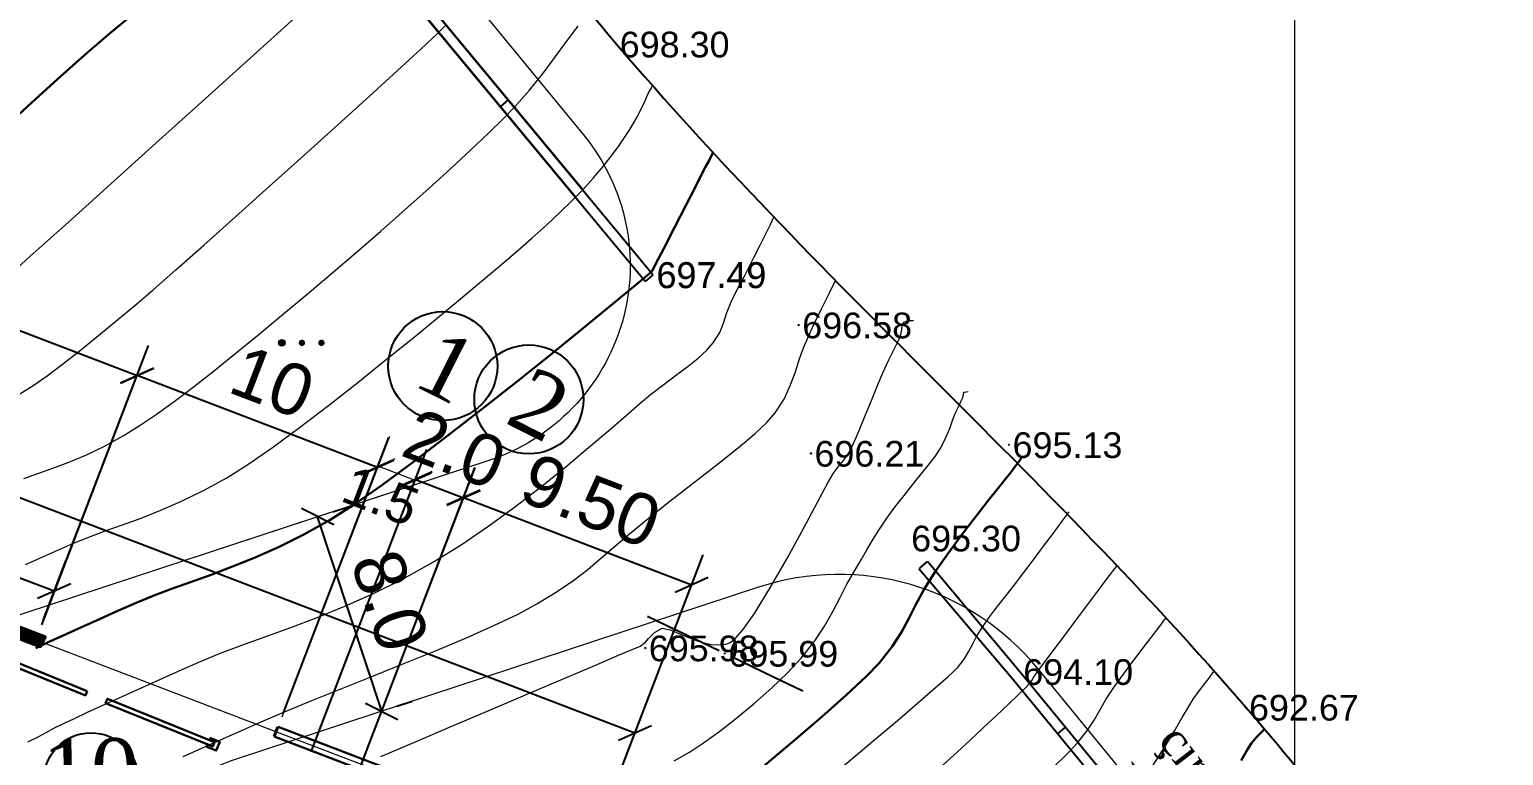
# Model space of a CAD drawing. Header units: feet. Extents: x 3381 to 683784, y 675186 to 4376258.
# Drawn here: x 683360.9 to 683418.2, y 4375843 to 4375871.3 of the extents above; entities that cross this region are included whole.
import ezdxf

# ---------------------------------------------------------------- set-up
doc = ezdxf.new("R2010")
doc.units = ezdxf.units.FT
doc.header["$MEASUREMENT"] = 0
doc.header["$PDMODE"] = 34
doc.header["$PDSIZE"] = 0.01
doc.linetypes.add('DUZ', pattern=[0])
doc.layers.get('0').update_dxf_attribs({"linetype": 'CONTINUOUS'})
doc.layers.get('Defpoints').update_dxf_attribs({"linetype": 'CONTINUOUS'})
for name, color, linetype in [('0_Point_Height', 2, 'CONTINUOUS'), ('0_Point_Point', 7, 'CONTINUOUS'), ('col bitkisi', 7, 'CONTINUOUS'), ('Layer8', 7, 'CONTINUOUS'), ('Lep-Stolb', 7, 'CONTINUOUS'), ('Yazilar', 7, 'CONTINUOUS')]:
    doc.layers.add(name, color=color, linetype=linetype)
for name, color, linetype, lineweight in [('ANA HORIZONTAL', 24, 'CONTINUOUS', 30), ('HORIZANTAL', 24, 'CONTINUOUS', 13), ('km setka', 170, 'CONTINUOUS', 15)]:
    doc.layers.add(name, color=color, linetype=linetype, lineweight=lineweight)
doc.styles.get("Standard").update_dxf_attribs({"font": 'arial.ttf', "height": 2})
doc.styles.add('style5', font='ariall.ttf', dxfattribs={"height": 400})
doc.dimstyles.new('ISO-25', dxfattribs={"dimtxt": 2, "dimasz": 1, "dimexe": 1.25, "dimexo": 0.625, "dimtad": 1, "dimtxsty": 'Standard', "dimblk": 'OBLIQUE', "dimcen": 2.5, "dimadec": 0, "dimazin": 0, "dimtfac": 1, "dimtmove": 0, "dimatfit": 3, "dimldrblk": 'OBLIQUE', "dimfxl": 1, "dimarcsym": 0})

# ---------------------------------------------------------------- blocks, each defined once
blk = doc.blocks.new('_Oblique')
at = {"color": 0, "linetype": 'ByBlock', "lineweight": -2}
blk.add_line((-0.5, -0.5), (0.5, 0.5), dxfattribs=at)
blk = doc.blocks.new('*D134')
at = {"color": 0, "lineweight": -2, "transparency": 16777216}
for p, q in [((683301.912, 4375870.853), (683303.904, 4375876.056)), ((683303.457, 4375874.889), (683384.457, 4375843.889)), ((683382.912, 4375839.853), (683384.904, 4375845.056))]:
    blk.add_line(p, q, dxfattribs=at)
at = {"layer": 'Defpoints', "color": 0, "lineweight": 30, "transparency": 16777216}
for p in [(683301.689, 4375870.269), (683384.457, 4375843.889), (683382.689, 4375839.269)]:
    blk.add_point(p, dxfattribs=at)
at = {"color": 0, "lineweight": -2, "transparency": 16777216}
for p, rotation in [((683303.457, 4375874.889), 159.0573494500117), ((683384.457, 4375843.889), 339.0573494500117)]:
    blk.add_blockref('_Oblique', p, dxfattribs=dict(at, rotation=rotation))
at = {"color": 0, "lineweight": 18, "transparency": 16777216, "insert": (683344.61, 4375861.095), "char_height": 2, "attachment_point": 5, "rotation": 339.05735}
blk.add_mtext('86,73', dxfattribs=at)
blk = doc.blocks.new('*D136')
at = {"color": 0, "lineweight": -2, "transparency": 16777216}
for p, q in [((683371.862, 4375843.151), (683376.366, 4375854.92)), ((683373.73, 4375842.436), (683378.234, 4375854.205)), ((683375.92, 4375853.753), (683377.787, 4375853.038))]:
    blk.add_line(p, q, dxfattribs=at)
at = {"layer": 'Defpoints', "color": 0, "lineweight": 30, "transparency": 16777216}
for p in [(683377.787, 4375853.038), (683371.639, 4375842.567, 695.5), (683373.507, 4375841.852, 695.5)]:
    blk.add_point(p, dxfattribs=at)
at = {"color": 0, "lineweight": -2, "transparency": 16777216}
for p, rotation in [((683375.92, 4375853.753), 159.0573494907725), ((683377.787, 4375853.038), 339.0573494907724)]:
    blk.add_blockref('_Oblique', p, dxfattribs=dict(at, rotation=rotation))
at = {"color": 0, "lineweight": 18, "transparency": 16777216, "insert": (683377.442, 4375854.933), "char_height": 2, "attachment_point": 5, "rotation": 339.05735}
blk.add_mtext('{\\fArial|b0|i0|c238|p34;2.0}', dxfattribs=at)
blk = doc.blocks.new('*D137')
at = {"color": 0, "lineweight": -2, "transparency": 16777216}
for p, q in [((683374.041, 4375843.248), (683378.238, 4375854.216)), ((683377.791, 4375853.048), (683386.663, 4375849.653)), ((683382.912, 4375839.853), (683387.11, 4375850.82))]:
    blk.add_line(p, q, dxfattribs=at)
at = {"layer": 'Defpoints', "color": 0, "lineweight": 30, "transparency": 16777216}
for p in [(683386.663, 4375849.653), (683373.817, 4375842.664), (683382.689, 4375839.269)]:
    blk.add_point(p, dxfattribs=at)
at = {"color": 0, "lineweight": -2, "transparency": 16777216}
for p, rotation in [((683377.791, 4375853.048), 159.0573494510642), ((683386.663, 4375849.653), 339.0573494510642)]:
    blk.add_blockref('_Oblique', p, dxfattribs=dict(at, rotation=rotation))
at = {"color": 0, "lineweight": 18, "transparency": 16777216, "insert": (683382.743, 4375852.916), "char_height": 2, "attachment_point": 5, "rotation": 339.05735}
blk.add_mtext('{\\fArial|b0|i0|c238|p34;9.50}', dxfattribs=at)
blk = doc.blocks.new('*D117')
at = {"color": 0, "lineweight": -2, "transparency": 16777216}
for p, q in [((683372.708, 4375852.493), (683373.302, 4375852.688)), ((683374.607, 4375844.728), (683372.114, 4375852.297)), ((683375.201, 4375844.923), (683375.794, 4375845.119))]:
    blk.add_line(p, q, dxfattribs=at)
at = {"layer": 'Defpoints', "color": 0, "lineweight": 30, "transparency": 16777216}
for p in [(683372.114, 4375852.297, 374.953), (683372.114, 4375852.297), (683374.607, 4375844.728, 690.5)]:
    blk.add_point(p, dxfattribs=at)
at = {"color": 0, "lineweight": -2, "transparency": 16777216}
for p, rotation in [((683372.114, 4375852.297), 108.226900140391), ((683374.607, 4375844.728), 288.226900140391)]:
    blk.add_blockref('_Oblique', p, dxfattribs=dict(at, rotation=rotation))
at = {"color": 0, "lineweight": 18, "transparency": 16777216, "insert": (683374.924, 4375849.027), "char_height": 2, "attachment_point": 5, "rotation": 288.2269}
blk.add_mtext('{\\fArial|b0|i0|c238|p34;8.0}', dxfattribs=at)
blk = doc.blocks.new('*D130')
at = {"color": 0, "lineweight": -2, "transparency": 16777216}
for p, q in [((683361.455, 4375848.279), (683365.543, 4375858.961)), ((683374.439, 4375854.218), (683365.096, 4375857.793)), ((683370.798, 4375844.703), (683374.886, 4375855.385))]:
    blk.add_line(p, q, dxfattribs=at)
at = {"layer": 'Defpoints', "color": 0, "lineweight": 30, "transparency": 16777216}
for p in [(683365.096, 4375857.793), (683361.232, 4375847.695), (683370.574, 4375844.12)]:
    blk.add_point(p, dxfattribs=at)
at = {"color": 0, "lineweight": -2, "transparency": 16777216}
for p, rotation in [((683365.096, 4375857.793), 159.0573494367731), ((683374.439, 4375854.218), 339.0573494367731)]:
    blk.add_blockref('_Oblique', p, dxfattribs=dict(at, rotation=rotation))
at = {"color": 0, "lineweight": 18, "transparency": 16777216, "insert": (683370.356, 4375857.543), "char_height": 2, "attachment_point": 5, "rotation": 339.05735}
blk.add_mtext('10', dxfattribs=at)
blk = doc.blocks.new('*D87')
at = {"color": 0, "lineweight": -2, "transparency": 16777216}
for p, q in [((683301.912, 4375870.853), (683306.072, 4375881.721)), ((683305.625, 4375880.554), (683365.096, 4375857.793)), ((683361.384, 4375848.092), (683365.543, 4375858.961))]:
    blk.add_line(p, q, dxfattribs=at)
at = {"layer": 'Defpoints', "color": 0, "lineweight": 30, "transparency": 16777216}
for p in [(683301.689, 4375870.269), (683365.096, 4375857.793), (683361.16, 4375847.508)]:
    blk.add_point(p, dxfattribs=at)
at = {"color": 0, "lineweight": -2, "transparency": 16777216}
for p, rotation in [((683305.625, 4375880.554), 159.0573494502388), ((683365.096, 4375857.793), 339.0573494502387)]:
    blk.add_blockref('_Oblique', p, dxfattribs=dict(at, rotation=rotation))
at = {"color": 0, "lineweight": 18, "transparency": 16777216, "insert": (683336.014, 4375870.88), "char_height": 2, "attachment_point": 5, "rotation": 339.05735}
blk.add_mtext('63,68', dxfattribs=at)
blk = doc.blocks.new('*D90')
at = {"color": 0, "lineweight": -2, "transparency": 16777216}
for p, q in [((683336.34, 4375857.891), (683337.212, 4375860.171)), ((683336.765, 4375859.004), (683361.872, 4375849.411)), ((683361.447, 4375848.298), (683362.318, 4375850.579))]:
    blk.add_line(p, q, dxfattribs=at)
at = {"layer": 'Defpoints', "color": 0, "lineweight": 30, "transparency": 16777216}
for p in [(683336.117, 4375857.307), (683361.872, 4375849.411), (683361.224, 4375847.714)]:
    blk.add_point(p, dxfattribs=at)
at = {"color": 0, "lineweight": -2, "transparency": 16777216}
for p, rotation in [((683336.765, 4375859.004), 159.0895513986709), ((683361.872, 4375849.411), 339.0895513986709)]:
    blk.add_blockref('_Oblique', p, dxfattribs=dict(at, rotation=rotation))
at = {"color": 0, "lineweight": 18, "transparency": 16777216, "insert": (683349.971, 4375855.914), "char_height": 2, "attachment_point": 5, "rotation": 339.08955}
blk.add_mtext('26,88', dxfattribs=at)

msp = doc.modelspace()

# ---------------------------------------------------------------- hatches: boundary and pattern name
at = {"lineweight": 25}
h = msp.add_hatch(dxfattribs=at)
h.set_pattern_fill('GRASS', color=3)
h.set_pattern_definition([(90, (2464.0595, 925.1667), (-0.707106781, 0.707106781), [0.1875, -1.226713563]), (45, (2464.0595, 925.1667), (-0.70710678119, 0.70710678119), [0.1875, -0.8125]), (135, (2464.0595, 925.1667), (-0.70710678119, -0.70710678119), [0.1875, -0.8125])])
edge = h.paths.add_edge_path(flags=16)
edge.add_arc((683277.03, 4375801.661), 3.56, 0, 360)
edge = h.paths.add_edge_path()
edge.add_line((683279.822, 4375803.87), (683284.359, 4375803.262))
edge.add_line((683284.359, 4375803.262), (683284.746, 4375806.151))
edge.add_line((683284.746, 4375806.151), (683277.42, 4375807.14))
edge.add_line((683277.42, 4375807.14), (683279.561, 4375822.997))
edge.add_line((683279.561, 4375822.997), (683287.934, 4375821.866))
edge.add_line((683287.934, 4375821.866), (683288.661, 4375827.249))
edge.add_line((683288.661, 4375827.249), (683284.009, 4375827.92))
edge.add_line((683284.009, 4375827.92), (683284.823, 4375833.562))
edge.add_line((683284.823, 4375833.562), (683292.945, 4375832.408))
edge.add_line((683292.945, 4375832.408), (683296.691, 4375859.524))
edge.add_line((683296.691, 4375859.524), (683296.784, 4375860.213))
edge.add_line((683296.784, 4375860.213), (683296.514, 4375859.72))
edge.add_line((683296.514, 4375859.72), (683258.976, 4375786.391))
edge.add_line((683258.976, 4375786.391), (683350.571, 4375758.514))
edge.add_line((683350.571, 4375758.514), (683382.429, 4375839.155))
edge.add_line((683382.429, 4375839.155), (683375.318, 4375841.876))
edge.add_line((683375.318, 4375841.876), (683373.564, 4375837.292))
edge.add_line((683373.564, 4375837.292), (683365.2, 4375840.225))
edge.add_arc((683524.629, 4375775.341), 172.127, 157.85455, 159.31778)
edge.add_line((683363.595, 4375836.133), (683376.96, 4375834.336))
edge.add_line((683376.96, 4375834.336), (683376.218, 4375829.089))
edge.add_line((683376.218, 4375829.089), (683362.889, 4375830.896))
edge.add_arc((683363.189, 4375827.755), 3.155, 95.46152, 167.5925)
edge.add_line((683360.108, 4375828.433), (683360.108, 4375827.477))
edge.add_line((683360.108, 4375827.477), (683361.774, 4375827.871))
edge.add_line((683361.774, 4375827.871), (683367.366, 4375826.892))
edge.add_line((683367.366, 4375826.892), (683365.416, 4375813.709))
edge.add_line((683365.416, 4375813.709), (683365.197, 4375813.709))
edge.add_line((683365.197, 4375813.709), (683360.108, 4375814.426))
edge.add_line((683360.108, 4375814.426), (683360.719, 4375819.794))
edge.add_line((683360.719, 4375819.794), (683365.822, 4375819.095))
edge.add_line((683365.822, 4375819.095), (683366.173, 4375821.656))
edge.add_line((683366.173, 4375821.656), (683360.993, 4375822.366))
edge.add_line((683360.993, 4375822.366), (683361.589, 4375827.455))
edge.add_line((683361.589, 4375827.455), (683360.008, 4375827.246))
edge.add_line((683360.008, 4375827.246), (683357.952, 4375811.279))
edge.add_line((683357.952, 4375811.279), (683366.688, 4375810.071))
edge.add_line((683366.688, 4375810.071), (683365.857, 4375802.715))
edge.add_line((683365.857, 4375802.715), (683357.074, 4375803.93))
edge.add_line((683357.074, 4375803.93), (683356.695, 4375801.28))
edge.add_line((683356.695, 4375801.28), (683350.568, 4375802.083))
edge.add_arc((683350.131, 4375792.093), 10, 87.49935, 110.7786)
edge.add_line((683346.584, 4375801.442), (683356.333, 4375800.016))
edge.add_line((683356.333, 4375800.016), (683355.706, 4375796.522))
edge.add_line((683355.706, 4375796.522), (683352.395, 4375797.048))
edge.add_line((683352.395, 4375797.048), (683352.789, 4375800.122))
edge.add_line((683352.789, 4375800.122), (683350.258, 4375800.457))
edge.add_line((683350.258, 4375800.457), (683349.853, 4375797.395))
edge.add_line((683349.853, 4375797.395), (683346.529, 4375797.835))
edge.add_line((683346.529, 4375797.835), (683346.881, 4375800.932))
edge.add_line((683346.881, 4375800.932), (683346.087, 4375801.239))
edge.add_arc((683350.3, 4375791.88), 10.263, 114.23947, 179.00955)
edge.add_line((683340.039, 4375792.058), (683339.689, 4375789.422))
edge.add_line((683339.689, 4375789.422), (683336.703, 4375789.749))
edge.add_line((683336.703, 4375789.749), (683335.822, 4375784.886))
edge.add_line((683335.822, 4375784.886), (683327.113, 4375786.099))
edge.add_line((683327.113, 4375786.099), (683327.8, 4375791))
edge.add_line((683327.8, 4375791), (683320.874, 4375791.919))
edge.add_line((683320.874, 4375791.919), (683321.309, 4375795.193))
edge.add_arc((683318.335, 4375795.588), 3, 352.44118, 442.1402)
edge.add_line((683318.745, 4375798.559), (683306.859, 4375800.2))
edge.add_line((683306.859, 4375800.2), (683305.588, 4375790.783))
edge.add_line((683305.588, 4375790.783), (683298.285, 4375791.761))
edge.add_line((683298.285, 4375791.761), (683299.539, 4375801.211))
edge.add_line((683299.539, 4375801.211), (683296.523, 4375801.633))
edge.add_line((683296.523, 4375801.633), (683295.262, 4375792.128))
edge.add_line((683295.262, 4375792.128), (683293.832, 4375792.402))
edge.add_line((683293.832, 4375792.402), (683283.111, 4375793.946))
edge.add_line((683283.111, 4375793.946), (683284.16, 4375801.775))
edge.add_line((683284.16, 4375801.775), (683280.54, 4375802.26))
edge.add_arc((683277.03, 4375801.661), 3.56, 9.68796, 38.34339)
at = {"lineweight": 50}
h = msp.add_hatch(dxfattribs=at)
h.set_pattern_fill('ANSI31', scale=0.3, angle=-12.65827)
h.set_pattern_definition([(32.3417294339, (-944015.443874, 256299.88309), (-0.02006129345044, 0.03168271618873), [])])
h.paths.add_polyline_path([(683359.703, 4375848.295), (683361.468, 4375847.621), (683361.33, 4375847.249), (683359.572, 4375847.917)])
at = {"layer": 'col bitkisi', "ltscale": 1.5}
h = msp.add_hatch(color=256, dxfattribs=at)
edge = h.paths.add_edge_path()
edge.add_arc((683370.722, 4375859.068), 0.125, 0, 360)
h = msp.add_hatch(color=256, dxfattribs=at)
edge = h.paths.add_edge_path()
edge.add_arc((683371.504, 4375859.068), 0.125, 0, 360)
h = msp.add_hatch(color=256, dxfattribs=at)
edge = h.paths.add_edge_path()
edge.add_arc((683372.263, 4375859.068), 0.125, 0, 360)

# ---------------------------------------------------------------- linework, layer by layer
at = {"linetype": 'Continuous'}
for p, q in [((683379.528, 4375868.53), (683379.223, 4375868.271)), ((683385.156, 4375861.712, 697.485), (683384.848, 4375861.457, 697.485)), ((683395.827, 4375850.553), (683395.522, 4375850.294)), ((683401.193, 4375844.111), (683400.888, 4375843.852))]:
    msp.add_line(p, q, dxfattribs=at)
at = {"color": 7, "lineweight": 18}
for p, q in [((683370.739, 4375844.512), (683374.917, 4375855.429)), ((683372.173, 4375843.963), (683376.351, 4375854.88)), ((683375.904, 4375853.713), (683374.47, 4375854.262)), ((683376.204, 4375853.644, 374.953), (683358.791, 4375847.91, 374.953))]:
    msp.add_line(p, q, dxfattribs=at)
at = {"color": 3, "lineweight": 30}
msp.add_line((683361.232, 4375847.695), (683361.089, 4375847.322, 452.353), dxfattribs=at)
at = {"color": 7, "lineweight": 50}
msp.add_line((683361.232, 4375847.695), (683361.089, 4375847.322), dxfattribs=at)
at = {"color": 7, "lineweight": 30}
for p, q in [((683370.907, 4375844.739, 452.353), (683370.905, 4375844.736, 452.353)), ((683370.574, 4375844.12), (683370.431, 4375843.746))]:
    msp.add_line(p, q, dxfattribs=at)
at = {"color": 7, "lineweight": 40}
msp.add_line((683370.571, 4375844.121), (683370.428, 4375843.747, 452.353), dxfattribs=at)
at = {"linetype": 'Continuous'}
for points, elevation in [([(683385.156, 4375861.712), (683373.829, 4375875.394), (683364.961, 4375889.775), (683353.152, 4375909.801), (683343.13, 4375926.743), (683332.003, 4375944.879), (683319.658, 4375965.426)], 697.485), ([(683382.425, 4375865.03), (683373.834, 4375875.407), (683364.966, 4375889.788), (683353.157, 4375909.814), (683343.135, 4375926.756), (683332.008, 4375944.892), (683319.663, 4375965.439)], 697.485), ([(683384.848, 4375861.457), (683373.503, 4375875.16), (683364.619, 4375889.569), (683352.808, 4375909.598), (683342.787, 4375926.537), (683331.661, 4375944.672), (683319.315, 4375965.22)], 697.485), ([(683382.145, 4375864.741), (683373.508, 4375875.173), (683364.623, 4375889.581), (683352.813, 4375909.611), (683342.792, 4375926.55), (683331.666, 4375944.684), (683319.32, 4375965.233)], 697.485), ([(683442.881, 4375792.111), (683419.178, 4375821.459), (683409.868, 4375832.916), (683399.116, 4375846.01), (683395.492, 4375850.268)], 687.196), ([(683443.202, 4375792.35), (683419.489, 4375821.711), (683410.178, 4375833.169), (683399.424, 4375846.265), (683395.834, 4375850.559)], 687.196)]:
    msp.add_lwpolyline(points, dxfattribs=dict(at, elevation=elevation))
at = {"color": 7, "lineweight": 18}
for points, elevation in [([(683374.325, 4375877.065), (683382.454, 4375867.166, -0.527044), (683378.774, 4375854.49), (683365.854, 4375850.235)], 374.953), ([(683414.005, 4375829.418), (683400.127, 4375846.386, 0.310246), (683389.258, 4375849.553), (683368.984, 4375842.876, 0.287294), (683363.558, 4375836.344), (683363.531, 4375836.142)], 690.5)]:
    msp.add_lwpolyline(points, format="xyb", dxfattribs=dict(at, elevation=elevation))
at = {"color": 7, "lineweight": 30}
for points in [[(683370.574, 4375844.12), (683382.949, 4375839.384), (683350.807, 4375758.024), (683258.402, 4375786.147), (683301.593, 4375870.52), (683361.232, 4375847.695)], [(683370.431, 4375843.746), (683382.429, 4375839.155), (683350.571, 4375758.514), (683258.976, 4375786.391), (683301.785, 4375870.018), (683361.089, 4375847.322)]]:
    msp.add_lwpolyline(points, dxfattribs=at)
at = {"color": 1, "lineweight": 0}
msp.add_lwpolyline([(683258.689, 4375786.269), (683301.689, 4375870.269), (683382.689, 4375839.269), (683350.689, 4375758.269)], close=True, dxfattribs=at)
at = {"color": 7, "lineweight": 50}
for points in [[(683361.341, 4375847.255), (683361.516, 4375847.616), (683336.193, 4375857.298), (683297.299, 4375862.131), (683262.253, 4375793.668), (683359.802, 4375780.68), (683375.579, 4375820.596), (683375.22, 4375820.738), (683359.543, 4375781.132), (683262.889, 4375793.97), (683297.578, 4375861.697), (683336.092, 4375856.924), (683361.341, 4375847.255)], [(683359.703, 4375848.295), (683361.468, 4375847.621), (683361.33, 4375847.249), (683359.573, 4375847.919), (683359.703, 4375848.295)]]:
    msp.add_lwpolyline(points, dxfattribs=at)
at = {"color": 7, "lineweight": 18}
msp.add_lwpolyline([(683385.259, 4375855.119), (683385.259, 4375855.119)], dxfattribs=at)
at = {"color": 7, "linetype": 'DUZ', "lineweight": 30, "elevation": 4034.161}
for points in [[(683363.154, 4375845.512), (683363.086, 4375845.344), (683358.917, 4375847.039), (683358.986, 4375847.207)], [(683368.107, 4375843.516), (683368.039, 4375843.348), (683363.87, 4375845.043), (683363.939, 4375845.211)]]:
    msp.add_lwpolyline(points, close=True, dxfattribs=at)
msp.add_lwpolyline([(683367.915, 4375843.594), (683367.948, 4375843.678), (683368.308, 4375843.533), (683368.171, 4375843.193), (683367.811, 4375843.338), (683367.847, 4375843.426)], dxfattribs=at)
at = {"color": 7, "linetype": 'DUZ', "lineweight": 25}
for centre, radius in [((683376.985, 4375858.162), 2.121), ((683380.331, 4375856.868), 2.121), ((683363.305, 4375842.039, 696.5), 1.846)]:
    msp.add_circle(centre, radius, dxfattribs=at)
at = {"linetype": 'Continuous'}
msp.add_open_spline([(683310.661, 4375992.239), (683312.482, 4375988.769), (683318.788, 4375976.751), (683328.685, 4375958.769), (683342.68, 4375939.505), (683353.451, 4375919.307), (683364.414, 4375901.421), (683373.542, 4375884.018), (683386.957, 4375865.497), (683403.556, 4375851.208), (683415.091, 4375836.371), (683423.022, 4375825.888), (683434.34, 4375813.97), (683442.589, 4375803.278), (683447.033, 4375797.518)], degree=3, knots=[0, 0, 0, 0, 11.75951, 40.72321, 61.46233, 83.054979, 109.290717, 124.392744, 141.962718, 177.533008, 189.558821, 198.276488, 216.955448, 238.768866, 238.768866, 238.768866, 238.768866], dxfattribs=at)
at = {"layer": '0_Point_Point'}
for p in [(683383.728, 4375870.696, 698.303), (683390.827, 4375859.761, 696.581), (683391.303, 4375854.764, 696.212), (683399.007, 4375855.099, 695.126), (683384.86, 4375847.187, 695.976), (683387.955, 4375846.977, 695.988), (683399.424, 4375846.265, 694.101), (683408.203, 4375844.878, 692.669)]:
    msp.add_point(p, dxfattribs=at)
at = {"layer": 'ANA HORIZONTAL', "color": 32, "lineweight": 30}
for points, elevation in [([(683359.82, 4375867.334), (683361.004, 4375868.425), (683362.13, 4375869.449), (683363.163, 4375870.369), (683364.068, 4375871.15), (683365.093, 4375871.994)], 700), ([(683408.031, 4375842.802), (683408.293, 4375843.257), (683408.437, 4375843.489), (683408.621, 4375843.704), (683408.784, 4375843.869), (683408.912, 4375843.997)], 692.5)]:
    msp.add_lwpolyline(points, dxfattribs=dict(at, elevation=elevation))
at = {"layer": 'ANA HORIZONTAL', "color": 16, "lineweight": 30}
for points, elevation in [([(683361.149, 4375847.184), (683361.634, 4375847.411), (683362.193, 4375847.667), (683362.82, 4375847.952), (683363.509, 4375848.262), (683364.257, 4375848.596), (683365.057, 4375848.95), (683365.721, 4375849.224), (683366.427, 4375849.488), (683367.176, 4375849.757), (683367.97, 4375850.042), (683368.807, 4375850.357), (683369.688, 4375850.715), (683370.614, 4375851.128), (683371.585, 4375851.611), (683372.601, 4375852.175), (683373.499, 4375852.747), (683374.597, 4375853.515), (683375.844, 4375854.434), (683377.185, 4375855.456), (683378.568, 4375856.534), (683379.941, 4375857.622), (683381.248, 4375858.672), (683382.438, 4375859.638), (683383.458, 4375860.471), (683384.254, 4375861.127), (683384.773, 4375861.556), (683384.962, 4375861.714), (683385.029, 4375861.773), (683385.081, 4375861.821), (683385.135, 4375861.89), (683385.26, 4375862.132), (683385.575, 4375862.741), (683385.994, 4375863.555), (683386.434, 4375864.411), (683386.81, 4375865.146), (683387.038, 4375865.597), (683387.205, 4375865.918), (683387.34, 4375866.166), (683387.462, 4375866.419), (683387.487, 4375866.484)], 697.5), ([(683389.506, 4375842.621), (683390.648, 4375843.582), (683391.73, 4375844.513), (683392.687, 4375845.362), (683393.451, 4375846.076), (683393.96, 4375846.604), (683394.464, 4375847.246), (683394.825, 4375847.808), (683395.107, 4375848.337), (683395.378, 4375848.878), (683395.701, 4375849.476), (683396.143, 4375850.176), (683396.624, 4375850.858), (683397.146, 4375851.564), (683397.671, 4375852.252), (683398.162, 4375852.881), (683398.581, 4375853.412), (683398.893, 4375853.803), (683399.058, 4375854.013), (683399.23, 4375854.242), (683399.37, 4375854.429), (683399.479, 4375854.575)], 695)]:
    msp.add_lwpolyline(points, dxfattribs=dict(at, elevation=elevation))
at = {"layer": 'col bitkisi', "lineweight": 13, "ltscale": 1.5}
msp.add_circle((683370.722, 4375859.068), 0.125, dxfattribs=at)
at = {"layer": 'HORIZANTAL', "color": 32, "linetype": 'Continuous', "lineweight": 13}
for points, elevation in [([(683359.74, 4375861.359), (683360.941, 4375862.438), (683362.409, 4375863.758), (683364.063, 4375865.249), (683365.823, 4375866.838), (683367.611, 4375868.453), (683369.347, 4375870.022), (683370.95, 4375871.473), (683372.343, 4375872.734), (683373.444, 4375873.733), (683374.175, 4375874.398), (683374.456, 4375874.656), (683374.585, 4375874.822), (683374.715, 4375874.988), (683374.945, 4375875.19), (683375.453, 4375875.622), (683376.128, 4375876.197), (683376.862, 4375876.827), (683377.544, 4375877.424), (683378.065, 4375877.9), (683378.093, 4375877.929)], 699.5), ([(683360.535, 4375857.085), (683361.045, 4375857.405), (683361.595, 4375857.789), (683362.189, 4375858.233), (683362.831, 4375858.738), (683363.524, 4375859.3), (683364.272, 4375859.919), (683365.079, 4375860.592), (683365.714, 4375861.134), (683366.603, 4375861.913), (683367.69, 4375862.875), (683368.919, 4375863.972), (683370.234, 4375865.151), (683371.578, 4375866.362), (683372.895, 4375867.554), (683374.129, 4375868.677), (683375.224, 4375869.678), (683376.124, 4375870.507), (683376.772, 4375871.114), (683377.112, 4375871.448)], 699), ([(683360.692, 4375853.785), (683361.231, 4375853.982), (683361.811, 4375854.19), (683362.434, 4375854.425), (683363.099, 4375854.702), (683363.806, 4375855.038), (683364.557, 4375855.448), (683365.176, 4375855.832), (683365.832, 4375856.276), (683366.529, 4375856.779), (683367.269, 4375857.34), (683368.054, 4375857.957), (683368.888, 4375858.63), (683369.773, 4375859.356), (683370.712, 4375860.135), (683371.707, 4375860.966), (683372.647, 4375861.758), (683373.609, 4375862.583), (683374.575, 4375863.423), (683375.523, 4375864.26), (683376.436, 4375865.077), (683377.293, 4375865.856), (683378.074, 4375866.58), (683378.76, 4375867.23), (683379.331, 4375867.789), (683379.768, 4375868.239), (683380.356, 4375868.907), (683380.896, 4375869.58), (683381.371, 4375870.213), (683381.765, 4375870.758), (683382.062, 4375871.17), (683382.245, 4375871.402)], 698.5), ([(683360.755, 4375850.435), (683361.305, 4375850.682), (683361.92, 4375850.955), (683362.626, 4375851.266), (683363.217, 4375851.509), (683363.851, 4375851.744), (683364.529, 4375851.985), (683365.25, 4375852.249), (683366.015, 4375852.549), (683366.825, 4375852.899), (683367.679, 4375853.316), (683368.579, 4375853.812), (683369.399, 4375854.331), (683370.358, 4375854.999), (683371.416, 4375855.778), (683372.535, 4375856.634), (683373.676, 4375857.53), (683374.799, 4375858.429), (683375.865, 4375859.296), (683376.836, 4375860.094), (683377.672, 4375860.787), (683378.335, 4375861.34), (683379.105, 4375861.987), (683379.809, 4375862.588), (683380.45, 4375863.147), (683381.029, 4375863.667), (683381.55, 4375864.151), (683382.014, 4375864.605), (683382.425, 4375865.03), (683382.846, 4375865.497), (683383.216, 4375865.935), (683383.538, 4375866.343), (683383.816, 4375866.719), (683384.055, 4375867.063), (683384.259, 4375867.373), (683384.516, 4375867.812), (683384.723, 4375868.22), (683384.877, 4375868.555), (683384.977, 4375868.772), (683385.058, 4375868.926), (683385.122, 4375869.048), (683385.137, 4375869.088)], 698), ([(683360.838, 4375843.538), (683361.242, 4375843.734), (683361.552, 4375843.896), (683361.861, 4375844.061), (683362.263, 4375844.261), (683362.632, 4375844.436), (683363.171, 4375844.686), (683363.854, 4375845), (683364.655, 4375845.365), (683365.545, 4375845.767), (683366.499, 4375846.195), (683367.489, 4375846.633), (683368.298, 4375846.968), (683369.168, 4375847.297), (683370.095, 4375847.634), (683371.074, 4375847.99), (683372.102, 4375848.38), (683373.175, 4375848.817), (683374.289, 4375849.313), (683375.44, 4375849.883), (683376.623, 4375850.539), (683377.703, 4375851.21), (683378.776, 4375851.942), (683379.825, 4375852.71), (683380.832, 4375853.49), (683381.78, 4375854.258), (683382.654, 4375854.988), (683383.437, 4375855.657), (683384.11, 4375856.24), (683384.658, 4375856.714), (683385.064, 4375857.052), (683385.594, 4375857.465), (683386.083, 4375857.833), (683386.524, 4375858.166), (683386.912, 4375858.477), (683387.239, 4375858.775), (683387.501, 4375859.073), (683387.755, 4375859.478), (683387.896, 4375859.836), (683388.015, 4375860.211), (683388.201, 4375860.671), (683388.385, 4375861.047), (683388.549, 4375861.364), (683388.712, 4375861.669), (683388.889, 4375862.006), (683389.1, 4375862.422), (683389.327, 4375862.875), (683389.538, 4375863.293), (683389.725, 4375863.671), (683389.86, 4375863.964)], 697), ([(683366.888, 4375842.959), (683367.867, 4375843.401), (683368.889, 4375843.859), (683369.921, 4375844.317), (683370.831, 4375844.706), (683371.889, 4375845.14), (683373.053, 4375845.609), (683374.282, 4375846.102), (683375.532, 4375846.606), (683376.763, 4375847.11), (683377.932, 4375847.603), (683378.997, 4375848.074), (683379.915, 4375848.511), (683380.645, 4375848.902), (683381.438, 4375849.39), (683382.077, 4375849.83), (683382.62, 4375850.248), (683383.123, 4375850.671), (683383.644, 4375851.126), (683384.239, 4375851.638), (683384.965, 4375852.235), (683385.693, 4375852.81), (683386.443, 4375853.392), (683387.188, 4375853.968), (683387.901, 4375854.526), (683388.556, 4375855.055), (683389.128, 4375855.541), (683389.589, 4375855.973), (683389.913, 4375856.339), (683390.257, 4375856.882), (683390.511, 4375857.429), (683390.695, 4375857.938), (683390.828, 4375858.364), (683390.931, 4375858.664), (683391.056, 4375858.964), (683391.154, 4375859.203), (683391.282, 4375859.502), (683391.451, 4375859.855), (683391.715, 4375860.391), (683392.005, 4375860.985), (683392.252, 4375861.501)], 696.5), ([(683374.568, 4375842.962), (683375.95, 4375843.554), (683377.424, 4375844.184), (683378.924, 4375844.823), (683380.381, 4375845.442), (683381.728, 4375846.015), (683382.898, 4375846.511), (683383.823, 4375846.904), (683384.435, 4375847.165), (683384.667, 4375847.266), (683384.768, 4375847.338), (683384.865, 4375847.418), (683384.989, 4375847.563), (683385.215, 4375847.794), (683385.515, 4375847.958), (683385.828, 4375847.893), (683386.322, 4375847.684), (683386.922, 4375847.45), (683387.426, 4375847.328), (683387.794, 4375847.313), (683388.025, 4375847.355), (683388.134, 4375847.394), (683388.205, 4375847.433), (683388.367, 4375847.568), (683388.655, 4375847.898), (683389.105, 4375848.534), (683389.735, 4375849.552), (683390.39, 4375850.698), (683391.015, 4375851.843), (683391.557, 4375852.861), (683391.961, 4375853.623), (683392.173, 4375854), (683392.35, 4375854.235), (683392.502, 4375854.409), (683392.648, 4375854.586), (683392.807, 4375854.829), (683392.961, 4375855.149), (683393.176, 4375855.654), (683393.424, 4375856.263), (683393.678, 4375856.895), (683393.91, 4375857.467), (683394.093, 4375857.899), (683394.321, 4375858.385), (683394.534, 4375858.818), (683394.705, 4375859.163), (683394.804, 4375859.39), (683394.84, 4375859.586), (683394.852, 4375859.752), (683394.909, 4375859.876), (683395.106, 4375859.942), (683395.289, 4375859.945)], 696), ([(683385.984, 4375842.789), (683386.578, 4375843.132), (683387.127, 4375843.496), (683387.753, 4375843.949), (683388.424, 4375844.469), (683389.109, 4375845.034), (683389.774, 4375845.624), (683390.389, 4375846.218), (683390.921, 4375846.793), (683391.423, 4375847.431), (683391.825, 4375848.038), (683392.155, 4375848.614), (683392.438, 4375849.157), (683392.7, 4375849.667), (683392.968, 4375850.141), (683393.255, 4375850.621), (683393.478, 4375851.006), (683393.683, 4375851.357), (683393.916, 4375851.734), (683394.226, 4375852.199), (683394.571, 4375852.674), (683394.976, 4375853.192), (683395.399, 4375853.719), (683395.797, 4375854.217), (683396.129, 4375854.65), (683396.354, 4375854.984), (683396.554, 4375855.378), (683396.699, 4375855.737), (683396.809, 4375856.048), (683396.904, 4375856.297), (683397.036, 4375856.577), (683397.149, 4375856.808), (683397.208, 4375856.935), (683397.23, 4375857.053), (683397.253, 4375857.143), (683397.336, 4375857.165), (683397.416, 4375857.173)], 695.5), ([(683391.871, 4375842.004), (683393.388, 4375843.283), (683394.742, 4375844.434), (683395.852, 4375845.386), (683396.632, 4375846.069), (683396.999, 4375846.416), (683397.259, 4375846.752), (683397.435, 4375847.045), (683397.579, 4375847.327), (683397.74, 4375847.634), (683397.968, 4375848.001), (683398.226, 4375848.367), (683398.459, 4375848.676), (683398.693, 4375848.973), (683398.952, 4375849.301), (683399.262, 4375849.704), (683399.583, 4375850.131), (683399.954, 4375850.627), (683400.346, 4375851.151), (683400.73, 4375851.664), (683401.074, 4375852.126), (683401.35, 4375852.495)], 694.5), ([(683396.164, 4375842.382), (683397.006, 4375843.152), (683397.478, 4375843.585), (683398.005, 4375844.075), (683398.519, 4375844.558), (683398.988, 4375845.001), (683399.379, 4375845.377), (683399.662, 4375845.654), (683399.804, 4375845.802), (683399.896, 4375845.927), (683399.959, 4375846.035), (683400.043, 4375846.167), (683400.217, 4375846.403), (683400.598, 4375846.914), (683401.119, 4375847.609), (683401.709, 4375848.397), (683402.302, 4375849.188), (683402.829, 4375849.891), (683403.221, 4375850.415)], 694), ([(683400.638, 4375842.449), (683401.33, 4375843.134), (683401.686, 4375843.51), (683402.052, 4375843.984), (683402.313, 4375844.383), (683402.533, 4375844.764), (683402.777, 4375845.179), (683403.108, 4375845.683), (683403.454, 4375846.166), (683403.819, 4375846.659), (683404.183, 4375847.142), (683404.529, 4375847.596), (683404.839, 4375848), (683405.093, 4375848.335)], 693.5), ([(683404.613, 4375842.629), (683405.052, 4375843.311), (683405.43, 4375843.938), (683405.745, 4375844.482), (683405.994, 4375844.912), (683406.174, 4375845.199), (683406.414, 4375845.533), (683406.629, 4375845.819), (683406.814, 4375846.058), (683406.964, 4375846.255)], 693)]:
    msp.add_lwpolyline(points, dxfattribs=dict(at, elevation=elevation))
at = {"layer": 'km setka', "flags": 128}
msp.add_lwpolyline([(683410.108, 4375878.782), (683410.108, 4375738.947)], dxfattribs=at)
at = {"layer": 'Lep-Stolb', "color": 1}
for p, q in [((683384.94, 4375848.427, 695.988), (683386.067, 4375847.885, 695.988)), ((683385.842, 4375847.993, 695.988), (683387.73, 4375847.085, 695.988)), ((683388.18, 4375846.869, 695.988), (683389.844, 4375846.069, 695.988)), ((683389.844, 4375846.069, 695.988), (683390.983, 4375845.521, 695.988))]:
    msp.add_line(p, q, dxfattribs=at)

# ---------------------------------------------------------------- block references
at = {"color": 7, "lineweight": 18}
for p, rotation in [((683374.47, 4375854.262), 159.0573494841195), ((683375.904, 4375853.713), 339.0573494841195)]:
    msp.add_blockref('_Oblique', p, dxfattribs=dict(at, rotation=rotation))

# ---------------------------------------------------------------- texts
at = {"color": 7, "lineweight": 18, "insert": (683374.569, 4375853.103, 374.953), "char_height": 1.5, "attachment_point": 5, "rotation": 339.05735}
msp.add_mtext('{\\fArial|b0|i0|c238|p34;1.5}', dxfattribs=at)
at = {"layer": '0_Point_Height', "color": 0}
for s, p in [('698.30', (683383.864, 4375870.182, 698.303)), ('697.49', (683385.292, 4375861.198, 697.485)), ('697.49', (683385.297, 4375861.211, 697.485)), ('696.58', (683390.963, 4375859.247, 696.581)), ('695.13', (683399.143, 4375854.585, 695.126)), ('696.21', (683391.439, 4375854.25, 696.212)), ('695.30', (683395.199, 4375850.95, 695.296)), ('695.98', (683384.996, 4375846.673, 695.976)), ('695.99', (683388.091, 4375846.463, 695.988)), ('694.10', (683399.56, 4375845.751, 694.101)), ('692.67', (683408.339, 4375844.364, 692.669))]:
    msp.add_text(s, height=1, dxfattribs=at).set_placement(p)
at = {"layer": 'Layer8', "color": 0, "lineweight": 18, "char_height": 2.5, "width": 81.30669, "attachment_point": 7, "style": 'style5'}
for s, insert, rotation in [('{\\fTimes New Roman|b0|i0|c238|p18;1}', (683375.75, 4375857.456, -696.5), 333.17021), ('{\\fTimes New Roman|b0|i0|c238|p18;2}', (683379.338, 4375855.985, -696.5), 333.17021), ('{\\fTimes New Roman|b0|i0|c238|p18;10}', (683361.426, 4375841.08, 696.5), 1.0549)]:
    msp.add_mtext(s, dxfattribs=dict(at, insert=insert, rotation=rotation))
at = {"layer": 'Yazilar', "insert": (683405.793, 4375844.365), "char_height": 1.3, "width": 0.10588, "attachment_point": 1, "rotation": 307.83473}
msp.add_mtext('{\\fTimes New Roman|b0|i0|c238|p18;çınqıl yol}', dxfattribs=at)

# ---------------------------------------------------------------- dimensions: what is measured, and where the dimension line sits
at = {"color": 7, "lineweight": 18}
for p1, p2, distance, picture, middle in [((683301.689, 4375870.269), (683361.16, 4375847.508), 11.012, '*D87', (683336.014, 4375870.88)), ((683301.689, 4375870.269), (683382.689, 4375839.269), 4.946, '*D134', (683344.61, 4375861.095)), ((683370.574, 4375844.12), (683361.232, 4375847.695), -10.812, '*D130', (683370.356, 4375857.543))]:
    dim = msp.add_aligned_dim(p1=p1, p2=p2, distance=distance, dimstyle='ISO-25', dxfattribs=at)
    dim.commit()
    dim.dimension.update_dxf_attribs({"geometry": picture, "text_midpoint": middle})
at = {"color": 3, "lineweight": 18}
dim = msp.add_aligned_dim(p1=(683336.117, 4375857.307), p2=(683361.224, 4375847.714), distance=1.816, dimstyle='ISO-25', dxfattribs=at)
dim.commit()
dim.dimension.update_dxf_attribs({"geometry": '*D90', "text_midpoint": (683349.971, 4375855.914)})
at = {"color": 7, "lineweight": 18}
for base, p1, p2, text, picture, middle in [((683377.787, 4375853.038), (683371.639, 4375842.567, 695.5), (683373.507, 4375841.852, 695.5), '{\\fArial|b0|i0|c238|p34;2.0}', '*D136', (683376.854, 4375853.395)), ((683386.663, 4375849.653), (683373.817, 4375842.664), (683382.689, 4375839.269), '{\\fArial|b0|i0|c238|p34;9.50}', '*D137', (683382.154, 4375851.378))]:
    dim = msp.add_linear_dim(base=base, p1=p1, p2=p2, angle=339.05735, text=text, dimstyle='ISO-25', dxfattribs=at)
    dim.commit()
    dim.dimension.update_dxf_attribs({"geometry": picture, "text_midpoint": middle, "dimtype": 161})
dim = msp.add_aligned_dim(p1=(683374.607, 4375844.728, 690.5), p2=(683372.114, 4375852.297, 374.953), distance=0, text='{\\fArial|b0|i0|c238|p34;8.0}', dimstyle='ISO-25', dxfattribs=at)
dim.commit()
dim.dimension.update_dxf_attribs({"geometry": '*D117', "text_midpoint": (683374.924, 4375849.027)})

doc.saveas('drawing.dxf')
